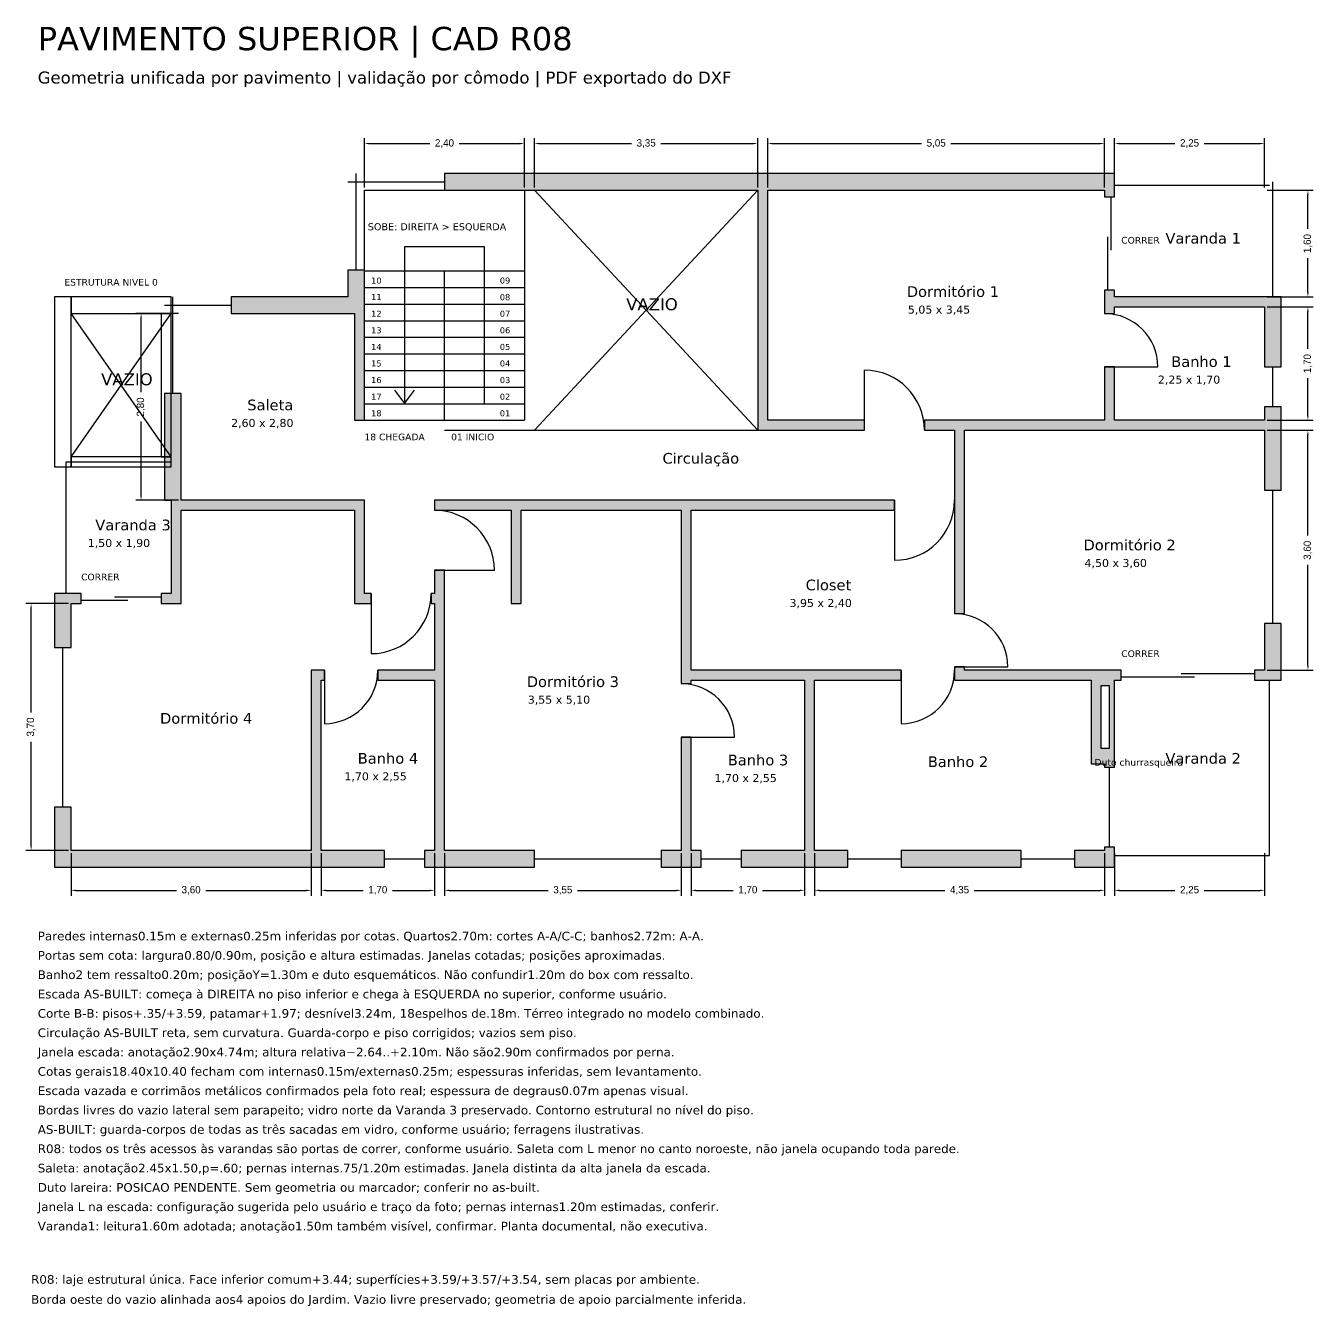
# Model space of a CAD drawing. Header units: metres. Extents: x -11 to 73, y -85 to 15.
# Drawn here: x -6.28 to 13.03, y -46.84 to -27.63 of the extents above; entities that cross this region are included whole.
import ezdxf

# ---------------------------------------------------------------- set-up
doc = ezdxf.new("R2010")
doc.units = ezdxf.units.M
for name, color, linetype in [('03_SUPERIOR$0$COTAS_FONTE', 3, 'Continuous'), ('03_SUPERIOR$0$ESCADA', 5, 'Continuous'), ('03_SUPERIOR$0$GUARDA_CORPO', 4, 'Continuous'), ('03_SUPERIOR$0$NOTAS', 7, 'Continuous'), ('03_SUPERIOR$0$PAREDES', 7, 'Continuous'), ('03_SUPERIOR$0$TEXTOS', 7, 'Continuous'), ('03_SUPERIOR$0$VAOS', 30, 'Continuous'), ('03_SUPERIOR$0$VAZIOS', 8, 'Continuous')]:
    doc.layers.add(name, color=color, linetype=linetype)
doc.styles.add('03_SUPERIOR$0$READABLE', font='DejaVuSans.ttf')
doc.dimstyles.new('03_SUPERIOR$0$Standard', dxfattribs={"dimtxt": 2.5, "dimasz": 2.5, "dimexe": 1.25, "dimexo": 0.625, "dimtad": 1, "dimtxsty": 'Standard', "dimcen": 2.5, "dimazin": 3, "dimtfac": 1, "dimtmove": 0, "dimatfit": 3, "dimarcsym": 0})

# ---------------------------------------------------------------- blocks, each defined once
blk = doc.blocks.new('03_SUPERIOR$0$_CLOSEDFILLED')
at = {"color": 0, "linetype": 'ByBlock'}
blk.add_solid([(-1, 0.16), (0, 0), (-1, -0.16)], dxfattribs=at)
blk = doc.blocks.new('*D52')
for p, q in [((0, -0.04), (0, -0.68)), ((3.55, -0.04), (3.55, -0.68)), ((0.07, -0.6), (1.555, -0.6)), ((1.995, -0.6), (3.48, -0.6))]:
    blk.add_line(p, q)
at = {"layer": 'Defpoints'}
for p in [(0, 0), (3.55, 0), (0, -0.6)]:
    blk.add_point(p, dxfattribs=at)
at = {"layer": '03_SUPERIOR$0$COTAS_FONTE', "xscale": 0.07, "yscale": 0.07, "rotation": 180}
blk.add_blockref('03_SUPERIOR$0$_CLOSEDFILLED', (0, -0.6), dxfattribs=at)
at = {"layer": '03_SUPERIOR$0$COTAS_FONTE', "xscale": 0.07, "yscale": 0.07}
blk.add_blockref('03_SUPERIOR$0$_CLOSEDFILLED', (3.55, -0.6), dxfattribs=at)
at = {"layer": '03_SUPERIOR$0$COTAS_FONTE', "insert": (1.775, -0.6), "char_height": 0.11, "attachment_point": 5}
blk.add_mtext('3,55', dxfattribs=at)
blk = doc.blocks.new('*D54')
for p, q in [((-1.85, -0.04), (-1.85, -0.68)), ((-0.15, -0.04), (-0.15, -0.68)), ((-1.78, -0.6), (-1.22, -0.6)), ((-0.78, -0.6), (-0.22, -0.6))]:
    blk.add_line(p, q)
at = {"layer": 'Defpoints'}
for p in [(-1.85, 0), (-0.15, 0), (-1.85, -0.6)]:
    blk.add_point(p, dxfattribs=at)
at = {"layer": '03_SUPERIOR$0$COTAS_FONTE', "xscale": 0.07, "yscale": 0.07, "rotation": 180}
blk.add_blockref('03_SUPERIOR$0$_CLOSEDFILLED', (-1.85, -0.6), dxfattribs=at)
at = {"layer": '03_SUPERIOR$0$COTAS_FONTE', "xscale": 0.07, "yscale": 0.07}
blk.add_blockref('03_SUPERIOR$0$_CLOSEDFILLED', (-0.15, -0.6), dxfattribs=at)
at = {"layer": '03_SUPERIOR$0$COTAS_FONTE', "insert": (-1, -0.6), "char_height": 0.11, "attachment_point": 5}
blk.add_mtext('1,70', dxfattribs=at)
blk = doc.blocks.new('*D55')
for p, q in [((3.7, -0.04), (3.7, -0.68)), ((5.4, -0.04), (5.4, -0.68)), ((3.77, -0.6), (4.33, -0.6)), ((4.77, -0.6), (5.33, -0.6))]:
    blk.add_line(p, q)
at = {"layer": 'Defpoints'}
for p in [(3.7, 0), (5.4, 0), (3.7, -0.6)]:
    blk.add_point(p, dxfattribs=at)
at = {"layer": '03_SUPERIOR$0$COTAS_FONTE', "xscale": 0.07, "yscale": 0.07, "rotation": 180}
blk.add_blockref('03_SUPERIOR$0$_CLOSEDFILLED', (3.7, -0.6), dxfattribs=at)
at = {"layer": '03_SUPERIOR$0$COTAS_FONTE', "xscale": 0.07, "yscale": 0.07}
blk.add_blockref('03_SUPERIOR$0$_CLOSEDFILLED', (5.4, -0.6), dxfattribs=at)
at = {"layer": '03_SUPERIOR$0$COTAS_FONTE', "insert": (4.55, -0.6), "char_height": 0.11, "attachment_point": 5}
blk.add_mtext('1,70', dxfattribs=at)
blk = doc.blocks.new('*D56')
for p, q in [((5.55, -0.04), (5.55, -0.68)), ((9.9, -0.04), (9.9, -0.68)), ((5.62, -0.6), (7.505, -0.6)), ((7.945, -0.6), (9.83, -0.6))]:
    blk.add_line(p, q)
at = {"layer": 'Defpoints'}
for p in [(5.55, 0), (9.9, 0), (5.55, -0.6)]:
    blk.add_point(p, dxfattribs=at)
at = {"layer": '03_SUPERIOR$0$COTAS_FONTE', "xscale": 0.07, "yscale": 0.07, "rotation": 180}
blk.add_blockref('03_SUPERIOR$0$_CLOSEDFILLED', (5.55, -0.6), dxfattribs=at)
at = {"layer": '03_SUPERIOR$0$COTAS_FONTE', "xscale": 0.07, "yscale": 0.07}
blk.add_blockref('03_SUPERIOR$0$_CLOSEDFILLED', (9.9, -0.6), dxfattribs=at)
at = {"layer": '03_SUPERIOR$0$COTAS_FONTE', "insert": (7.725, -0.6), "char_height": 0.11, "attachment_point": 5}
blk.add_mtext('4,35', dxfattribs=at)
blk = doc.blocks.new('*D57')
for p, q in [((-5.6, -0.04), (-5.6, -0.68)), ((-2, -0.04), (-2, -0.68)), ((-5.53, -0.6), (-4.02, -0.6)), ((-3.58, -0.6), (-2.07, -0.6))]:
    blk.add_line(p, q)
at = {"layer": 'Defpoints'}
for p in [(-5.6, 0), (-2, 0), (-5.6, -0.6)]:
    blk.add_point(p, dxfattribs=at)
at = {"layer": '03_SUPERIOR$0$COTAS_FONTE', "xscale": 0.07, "yscale": 0.07, "rotation": 180}
blk.add_blockref('03_SUPERIOR$0$_CLOSEDFILLED', (-5.6, -0.6), dxfattribs=at)
at = {"layer": '03_SUPERIOR$0$COTAS_FONTE', "xscale": 0.07, "yscale": 0.07}
blk.add_blockref('03_SUPERIOR$0$_CLOSEDFILLED', (-2, -0.6), dxfattribs=at)
at = {"layer": '03_SUPERIOR$0$COTAS_FONTE', "insert": (-3.8, -0.6), "char_height": 0.11, "attachment_point": 5}
blk.add_mtext('3,60', dxfattribs=at)
blk = doc.blocks.new('*D58')
for p, q in [((10.05, -0.04), (10.05, -0.68)), ((12.3, -0.04), (12.3, -0.68)), ((10.12, -0.6), (10.955, -0.6)), ((11.395, -0.6), (12.23, -0.6))]:
    blk.add_line(p, q)
at = {"layer": 'Defpoints'}
for p in [(10.05, 0), (12.3, 0), (10.05, -0.6)]:
    blk.add_point(p, dxfattribs=at)
at = {"layer": '03_SUPERIOR$0$COTAS_FONTE', "xscale": 0.07, "yscale": 0.07, "rotation": 180}
blk.add_blockref('03_SUPERIOR$0$_CLOSEDFILLED', (10.05, -0.6), dxfattribs=at)
at = {"layer": '03_SUPERIOR$0$COTAS_FONTE', "xscale": 0.07, "yscale": 0.07}
blk.add_blockref('03_SUPERIOR$0$_CLOSEDFILLED', (12.3, -0.6), dxfattribs=at)
at = {"layer": '03_SUPERIOR$0$COTAS_FONTE', "insert": (11.175, -0.6), "char_height": 0.11, "attachment_point": 5}
blk.add_mtext('2,25', dxfattribs=at)
blk = doc.blocks.new('*D59')
for p, q in [((4.85, 9.94), (4.85, 10.68)), ((9.9, 9.94), (9.9, 10.68)), ((4.92, 10.6), (7.155, 10.6)), ((7.595, 10.6), (9.83, 10.6))]:
    blk.add_line(p, q)
at = {"layer": 'Defpoints'}
for p in [(4.85, 10.6), (4.85, 9.9), (9.9, 9.9)]:
    blk.add_point(p, dxfattribs=at)
at = {"layer": '03_SUPERIOR$0$COTAS_FONTE', "xscale": 0.07, "yscale": 0.07, "rotation": 180}
blk.add_blockref('03_SUPERIOR$0$_CLOSEDFILLED', (4.85, 10.6), dxfattribs=at)
at = {"layer": '03_SUPERIOR$0$COTAS_FONTE', "xscale": 0.07, "yscale": 0.07}
blk.add_blockref('03_SUPERIOR$0$_CLOSEDFILLED', (9.9, 10.6), dxfattribs=at)
at = {"layer": '03_SUPERIOR$0$COTAS_FONTE', "insert": (7.375, 10.6), "char_height": 0.11, "attachment_point": 5}
blk.add_mtext('5,05', dxfattribs=at)
blk = doc.blocks.new('*D60')
for p, q in [((10.05, 9.94), (10.05, 10.68)), ((12.3, 9.94), (12.3, 10.68)), ((10.12, 10.6), (10.955, 10.6)), ((11.395, 10.6), (12.23, 10.6))]:
    blk.add_line(p, q)
at = {"layer": 'Defpoints'}
for p in [(10.05, 10.6), (10.05, 9.9), (12.3, 9.9)]:
    blk.add_point(p, dxfattribs=at)
at = {"layer": '03_SUPERIOR$0$COTAS_FONTE', "xscale": 0.07, "yscale": 0.07, "rotation": 180}
blk.add_blockref('03_SUPERIOR$0$_CLOSEDFILLED', (10.05, 10.6), dxfattribs=at)
at = {"layer": '03_SUPERIOR$0$COTAS_FONTE', "xscale": 0.07, "yscale": 0.07}
blk.add_blockref('03_SUPERIOR$0$_CLOSEDFILLED', (12.3, 10.6), dxfattribs=at)
at = {"layer": '03_SUPERIOR$0$COTAS_FONTE', "insert": (11.175, 10.6), "char_height": 0.11, "attachment_point": 5}
blk.add_mtext('2,25', dxfattribs=at)
blk = doc.blocks.new('*D61')
for p, q in [((-1.2, 9.94), (-1.2, 10.68)), ((1.2, 9.94), (1.2, 10.68)), ((-1.13, 10.6), (-0.22, 10.6)), ((0.22, 10.6), (1.13, 10.6))]:
    blk.add_line(p, q)
at = {"layer": 'Defpoints'}
for p in [(-1.2, 10.6), (-1.2, 9.9), (1.2, 9.9)]:
    blk.add_point(p, dxfattribs=at)
at = {"layer": '03_SUPERIOR$0$COTAS_FONTE', "xscale": 0.07, "yscale": 0.07, "rotation": 180}
blk.add_blockref('03_SUPERIOR$0$_CLOSEDFILLED', (-1.2, 10.6), dxfattribs=at)
at = {"layer": '03_SUPERIOR$0$COTAS_FONTE', "xscale": 0.07, "yscale": 0.07}
blk.add_blockref('03_SUPERIOR$0$_CLOSEDFILLED', (1.2, 10.6), dxfattribs=at)
at = {"layer": '03_SUPERIOR$0$COTAS_FONTE', "insert": (0, 10.6), "char_height": 0.11, "attachment_point": 5}
blk.add_mtext('2,40', dxfattribs=at)
blk = doc.blocks.new('*D62')
for p, q in [((1.35, 9.94), (1.35, 10.68)), ((4.7, 9.94), (4.7, 10.68)), ((1.42, 10.6), (2.805, 10.6)), ((3.245, 10.6), (4.63, 10.6))]:
    blk.add_line(p, q)
at = {"layer": 'Defpoints'}
for p in [(1.35, 10.6), (1.35, 9.9), (4.7, 9.9)]:
    blk.add_point(p, dxfattribs=at)
at = {"layer": '03_SUPERIOR$0$COTAS_FONTE', "xscale": 0.07, "yscale": 0.07, "rotation": 180}
blk.add_blockref('03_SUPERIOR$0$_CLOSEDFILLED', (1.35, 10.6), dxfattribs=at)
at = {"layer": '03_SUPERIOR$0$COTAS_FONTE', "xscale": 0.07, "yscale": 0.07}
blk.add_blockref('03_SUPERIOR$0$_CLOSEDFILLED', (4.7, 10.6), dxfattribs=at)
at = {"layer": '03_SUPERIOR$0$COTAS_FONTE', "insert": (3.025, 10.6), "char_height": 0.11, "attachment_point": 5}
blk.add_mtext('3,35', dxfattribs=at)
blk = doc.blocks.new('*D63')
for p, q in [((12.34, 6.3), (13.03, 6.3)), ((12.95, 4.72), (12.95, 6.23)), ((12.95, 2.77), (12.95, 4.28)), ((12.34, 2.7), (13.03, 2.7))]:
    blk.add_line(p, q)
at = {"layer": 'Defpoints'}
for p in [(12.3, 6.3), (12.3, 2.7), (12.95, 2.7)]:
    blk.add_point(p, dxfattribs=at)
at = {"layer": '03_SUPERIOR$0$COTAS_FONTE', "xscale": 0.07, "yscale": 0.07}
for p, rotation in [((12.95, 6.3), 90), ((12.95, 2.7), 270)]:
    blk.add_blockref('03_SUPERIOR$0$_CLOSEDFILLED', p, dxfattribs=dict(at, rotation=rotation))
at = {"layer": '03_SUPERIOR$0$COTAS_FONTE', "insert": (12.95, 4.5), "char_height": 0.11, "attachment_point": 5, "rotation": 90}
blk.add_mtext('3,60', dxfattribs=at)
blk = doc.blocks.new('*D64')
for p, q in [((12.34, 8.15), (13.03, 8.15)), ((12.95, 7.52), (12.95, 8.08)), ((12.95, 6.52), (12.95, 7.08)), ((12.34, 6.45), (13.03, 6.45))]:
    blk.add_line(p, q)
at = {"layer": 'Defpoints'}
for p in [(12.3, 8.15), (12.3, 6.45), (12.95, 6.45)]:
    blk.add_point(p, dxfattribs=at)
at = {"layer": '03_SUPERIOR$0$COTAS_FONTE', "xscale": 0.07, "yscale": 0.07}
for p, rotation in [((12.95, 8.15), 90), ((12.95, 6.45), 270)]:
    blk.add_blockref('03_SUPERIOR$0$_CLOSEDFILLED', p, dxfattribs=dict(at, rotation=rotation))
at = {"layer": '03_SUPERIOR$0$COTAS_FONTE', "insert": (12.95, 7.3), "char_height": 0.11, "attachment_point": 5, "rotation": 90}
blk.add_mtext('1,70', dxfattribs=at)
blk = doc.blocks.new('*D65')
for p, q in [((12.34, 9.9), (13.03, 9.9)), ((12.95, 9.32), (12.95, 9.83)), ((12.95, 8.37), (12.95, 8.88)), ((12.34, 8.3), (13.03, 8.3))]:
    blk.add_line(p, q)
at = {"layer": 'Defpoints'}
for p in [(12.3, 9.9), (12.3, 8.3), (12.95, 8.3)]:
    blk.add_point(p, dxfattribs=at)
at = {"layer": '03_SUPERIOR$0$COTAS_FONTE', "xscale": 0.07, "yscale": 0.07}
for p, rotation in [((12.95, 9.9), 90), ((12.95, 8.3), 270)]:
    blk.add_blockref('03_SUPERIOR$0$_CLOSEDFILLED', p, dxfattribs=dict(at, rotation=rotation))
at = {"layer": '03_SUPERIOR$0$COTAS_FONTE', "insert": (12.95, 9.1), "char_height": 0.11, "attachment_point": 5, "rotation": 90}
blk.add_mtext('1,60', dxfattribs=at)
blk = doc.blocks.new('*D66')
for p, q in [((-5.64, 3.7), (-6.28, 3.7)), ((-6.2, 2.07), (-6.2, 3.63)), ((-6.2, 0.07), (-6.2, 1.63)), ((-5.64, 0), (-6.28, 0))]:
    blk.add_line(p, q)
at = {"layer": 'Defpoints'}
for p in [(-5.6, 3.7), (-6.2, 0), (-5.6, 0)]:
    blk.add_point(p, dxfattribs=at)
at = {"layer": '03_SUPERIOR$0$COTAS_FONTE', "xscale": 0.07, "yscale": 0.07}
for p, rotation in [((-6.2, 3.7), 90), ((-6.2, 0), 270)]:
    blk.add_blockref('03_SUPERIOR$0$_CLOSEDFILLED', p, dxfattribs=dict(at, rotation=rotation))
at = {"layer": '03_SUPERIOR$0$COTAS_FONTE', "insert": (-6.2, 1.85), "char_height": 0.11, "attachment_point": 5, "rotation": 90}
blk.add_mtext('3,70', dxfattribs=at)
blk = doc.blocks.new('*D67')
for p, q in [((-3.99, 8.05), (-4.63, 8.05)), ((-4.55, 6.87), (-4.55, 7.98)), ((-4.55, 5.32), (-4.55, 6.43)), ((-3.99, 5.25), (-4.63, 5.25))]:
    blk.add_line(p, q)
at = {"layer": 'Defpoints'}
for p in [(-3.95, 8.05), (-4.55, 5.25), (-3.95, 5.25)]:
    blk.add_point(p, dxfattribs=at)
at = {"layer": '03_SUPERIOR$0$COTAS_FONTE', "xscale": 0.07, "yscale": 0.07}
for p, rotation in [((-4.55, 8.05), 90), ((-4.55, 5.25), 270)]:
    blk.add_blockref('03_SUPERIOR$0$_CLOSEDFILLED', p, dxfattribs=dict(at, rotation=rotation))
at = {"layer": '03_SUPERIOR$0$COTAS_FONTE', "insert": (-4.55, 6.65), "char_height": 0.11, "attachment_point": 5, "rotation": 90}
blk.add_mtext('2,80', dxfattribs=at)
blk = doc.blocks.new('03_SUPERIOR')
h = blk.add_hatch(color=8)
h.paths.add_polyline_path([(7.2, 6.45), (7.2, 6.3), (7.65, 6.3), (7.65, 3.55), (7.8, 3.55), (7.8, 6.3), (12.3, 6.3), (12.3, 5.4), (12.55, 5.4), (12.55, 6.65), (12.3, 6.65), (12.3, 6.45), (10.05, 6.45), (10.05, 7.25), (9.9, 7.25), (9.9, 6.45)])
h.paths.add_polyline_path([(-0.2, 3.7), (-0.15, 3.7), (-0.15, 2.7), (-1, 2.7), (-1, 2.55), (-0.15, 2.55), (-0.15, 0), (-0.3, 0), (-0.3, -0.25), (1.35, -0.25), (1.35, 0), (0, 0), (0, 4.2), (-0.15, 4.2), (-0.15, 3.85), (-0.2, 3.85)])
h.paths.add_polyline_path([(-0.9, -0.25), (-0.9, 0), (-1.85, 0), (-1.85, 2.55), (-1.8, 2.55), (-1.8, 2.7), (-2, 2.7), (-2, 0), (-5.6, 0), (-5.6, 0.65), (-5.85, 0.65), (-5.85, -0.25)])
h.paths.add_polyline_path([(6.05, -0.25), (6.05, 0), (5.55, 0), (5.55, 2.55), (6.85, 2.55), (6.85, 2.7), (3.7, 2.7), (3.7, 5.1), (6.75, 5.1), (6.75, 5.25), (-0.15, 5.25), (-0.15, 5.1), (1, 5.1), (1, 3.7), (1.15, 3.7), (1.15, 5.1), (3.55, 5.1), (3.55, 2.5), (3.7, 2.5), (3.7, 2.55), (5.4, 2.55), (5.4, 0), (4.45, 0), (4.45, -0.25)])
h.paths.add_polyline_path([(4.85, 9.9), (9.9, 9.9), (9.9, 9.8), (10.05, 9.8), (10.05, 10.15), (0, 10.15), (0, 9.9), (4.7, 9.9), (4.7, 6.3), (6.3, 6.3), (6.3, 6.45), (4.85, 6.45)])
h.paths.add_polyline_path([(7.8, 2.7), (7.8, 2.75), (7.65, 2.75), (7.65, 2.55), (9.7, 2.55), (9.7, 1.3), (9.9, 1.3), (9.9, 1.25), (10.05, 1.25), (10.05, 2.55), (10.15, 2.55), (10.15, 2.7)])
h.paths.add_polyline_path([(-5.85, 3.04), (-5.6, 3.04), (-5.6, 3.7), (-5.45, 3.7), (-5.45, 3.85), (-5.85, 3.85)])
h.paths.add_polyline_path([(8.65, -0.25), (8.65, 0), (6.85, 0), (6.85, -0.25)])
h.paths.add_polyline_path([(-3.2, 8.3), (-3.2, 8.05), (-1.35, 8.05), (-1.35, 6.45), (-1.2, 6.45), (-1.2, 8.7), (-1.45, 8.7), (-1.45, 8.3)])
h.paths.add_polyline_path([(3.7, 1.7), (3.55, 1.7), (3.55, 0), (3.25, 0), (3.25, -0.25), (3.85, -0.25), (3.85, 0), (3.7, 0)])
h.paths.add_polyline_path([(10.05, 8.3), (10.05, 8.4), (9.9, 8.4), (9.9, 8.05), (10.05, 8.05), (10.05, 8.15), (12.3, 8.15), (12.3, 7.25), (12.55, 7.25), (12.55, 8.3)])
h.paths.add_polyline_path([(9.45, -0.25), (10.05, -0.25), (10.05, 0.05), (9.9, 0.05), (9.9, 0), (9.45, 0)])
h.paths.add_polyline_path([(9.85, 1.53), (9.85, 2.47), (9.97, 2.47), (9.97, 1.53)], flags=0)
h.paths.add_polyline_path([(-3.95, 6.85), (-4.2, 6.85), (-4.2, 5.25), (-4.1, 5.25), (-4.1, 3.85), (-4.25, 3.85), (-4.25, 3.7), (-3.95, 3.7), (-3.95, 5.1), (-1.35, 5.1), (-1.35, 3.7), (-1.1, 3.7), (-1.1, 3.85), (-1.2, 3.85), (-1.2, 5.25), (-3.95, 5.25)])
h.paths.add_polyline_path([(12.55, 3.4), (12.3, 3.4), (12.3, 2.7), (12.15, 2.7), (12.15, 2.55), (12.55, 2.55)])
at = {"layer": '03_SUPERIOR$0$ESCADA'}
for p, q in [((-1.2, 8.69), (1.2, 8.69)), ((0, 6.45), (0, 8.69)), ((-1.2, 8.441), (1.2, 8.441)), ((-1.2, 8.192), (1.2, 8.192)), ((-1.2, 7.943), (1.2, 7.943)), ((-1.2, 7.694), (1.2, 7.694)), ((-1.2, 7.446), (1.2, 7.446)), ((-1.2, 7.197), (1.2, 7.197)), ((-1.2, 6.948), (1.2, 6.948)), ((-1.2, 6.699), (1.2, 6.699)), ((-1.2, 6.45), (1.2, 6.45))]:
    blk.add_line(p, q, dxfattribs=at)
for points in [[(-1.2, 6.45), (-1.2, 9.9), (1.2, 9.9), (1.2, 6.45)], [(0.6, 6.7), (0.6, 9.05), (-0.6, 9.05), (-0.6, 6.7)], [(-0.75, 6.9), (-0.6, 6.7), (-0.45, 6.9)]]:
    blk.add_lwpolyline(points, dxfattribs=at)
at = {"layer": '03_SUPERIOR$0$GUARDA_CORPO'}
for points in [[(10.05, 9.975), (12.375, 9.975)], [(12.425, 8.3), (12.425, 10.025)], [(0, 6.3), (4.7, 6.3)], [(-5.675, 3.85), (-5.675, 5.825)], [(-5.675, 5.825), (-4.1, 5.825)], [(12.375, -0.075), (12.375, 2.55)], [(10.05, -0.075), (12.375, -0.075)]]:
    blk.add_lwpolyline(points, dxfattribs=at)
at = {"layer": '03_SUPERIOR$0$PAREDES'}
for points in [[(4.85, 9.9), (9.9, 9.9), (9.9, 9.8), (10.05, 9.8), (10.05, 10.15), (0, 10.15), (0, 9.9), (4.7, 9.9), (4.7, 6.3), (6.3, 6.3), (6.3, 6.45), (4.85, 6.45)], [(-3.2, 8.3), (-3.2, 8.05), (-1.35, 8.05), (-1.35, 6.45), (-1.2, 6.45), (-1.2, 8.7), (-1.45, 8.7), (-1.45, 8.3)], [(10.05, 8.3), (10.05, 8.4), (9.9, 8.4), (9.9, 8.05), (10.05, 8.05), (10.05, 8.15), (12.3, 8.15), (12.3, 7.25), (12.55, 7.25), (12.55, 8.3)], [(7.2, 6.45), (7.2, 6.3), (7.65, 6.3), (7.65, 3.55), (7.8, 3.55), (7.8, 6.3), (12.3, 6.3), (12.3, 5.4), (12.55, 5.4), (12.55, 6.65), (12.3, 6.65), (12.3, 6.45), (10.05, 6.45), (10.05, 7.25), (9.9, 7.25), (9.9, 6.45)], [(-3.95, 6.85), (-4.2, 6.85), (-4.2, 5.25), (-4.1, 5.25), (-4.1, 3.85), (-4.25, 3.85), (-4.25, 3.7), (-3.95, 3.7), (-3.95, 5.1), (-1.35, 5.1), (-1.35, 3.7), (-1.1, 3.7), (-1.1, 3.85), (-1.2, 3.85), (-1.2, 5.25), (-3.95, 5.25)], [(6.05, -0.25), (6.05, 0), (5.55, 0), (5.55, 2.55), (6.85, 2.55), (6.85, 2.7), (3.7, 2.7), (3.7, 5.1), (6.75, 5.1), (6.75, 5.25), (-0.15, 5.25), (-0.15, 5.1), (1, 5.1), (1, 3.7), (1.15, 3.7), (1.15, 5.1), (3.55, 5.1), (3.55, 2.5), (3.7, 2.5), (3.7, 2.55), (5.4, 2.55), (5.4, 0), (4.45, 0), (4.45, -0.25)], [(-0.2, 3.7), (-0.15, 3.7), (-0.15, 2.7), (-1, 2.7), (-1, 2.55), (-0.15, 2.55), (-0.15, 0), (-0.3, 0), (-0.3, -0.25), (1.35, -0.25), (1.35, 0), (0, 0), (0, 4.2), (-0.15, 4.2), (-0.15, 3.85), (-0.2, 3.85)], [(-5.85, 3.04), (-5.6, 3.04), (-5.6, 3.7), (-5.45, 3.7), (-5.45, 3.85), (-5.85, 3.85)], [(12.55, 3.4), (12.3, 3.4), (12.3, 2.7), (12.15, 2.7), (12.15, 2.55), (12.55, 2.55)], [(7.8, 2.7), (7.8, 2.75), (7.65, 2.75), (7.65, 2.55), (9.7, 2.55), (9.7, 1.3), (9.9, 1.3), (9.9, 1.25), (10.05, 1.25), (10.05, 2.55), (10.15, 2.55), (10.15, 2.7)], [(-0.9, -0.25), (-0.9, 0), (-1.85, 0), (-1.85, 2.55), (-1.8, 2.55), (-1.8, 2.7), (-2, 2.7), (-2, 0), (-5.6, 0), (-5.6, 0.65), (-5.85, 0.65), (-5.85, -0.25)], [(9.85, 1.53), (9.85, 2.47), (9.97, 2.47), (9.97, 1.53)], [(3.7, 1.7), (3.55, 1.7), (3.55, 0), (3.25, 0), (3.25, -0.25), (3.85, -0.25), (3.85, 0), (3.7, 0)], [(8.65, -0.25), (8.65, 0), (6.85, 0), (6.85, -0.25)], [(9.45, -0.25), (10.05, -0.25), (10.05, 0.05), (9.9, 0.05), (9.9, 0), (9.45, 0)]]:
    blk.add_lwpolyline(points, close=True, dxfattribs=at)
at = {"layer": '03_SUPERIOR$0$VAOS'}
for p, q in [((-1.325, 8.7), (-1.325, 10.15)), ((-1.45, 10.025), (0, 10.025)), ((10, 9), (10, 9.8)), ((9.95, 8.4), (9.95, 9.2)), ((-4.2, 8.175), (-3.2, 8.175)), ((-4.075, 6.85), (-4.075, 8.3)), ((6.3, 6.3), (6.3, 7.2)), ((9.9, 7.25), (10.7, 7.25)), ((12.425, 6.65), (12.425, 7.25)), ((6.75, 5.25), (6.75, 4.35)), ((12.425, 3.4), (12.425, 5.4)), ((-0.15, 4.2), (0.75, 4.2)), ((-5.45, 3.75), (-4.75, 3.75)), ((-4.95, 3.8), (-4.25, 3.8)), ((-1.1, 3.85), (-1.1, 2.95)), ((-5.725, 0.65), (-5.725, 3.04)), ((7.65, 2.75), (8.45, 2.75)), ((-1.8, 2.7), (-1.8, 1.9)), ((6.85, 2.7), (6.85, 1.9)), ((10.15, 2.6), (11.25, 2.6)), ((11.05, 2.65), (12.15, 2.65)), ((3.55, 1.7), (4.35, 1.7)), ((9.975, 0.05), (9.975, 1.25)), ((-0.9, -0.125), (-0.3, -0.125)), ((1.35, -0.125), (3.25, -0.125)), ((3.85, -0.125), (4.45, -0.125)), ((6.05, -0.125), (6.85, -0.125)), ((8.65, -0.125), (9.45, -0.125))]:
    blk.add_line(p, q, dxfattribs=at)
for centre, radius, start, end in [((9.9, 7.25), 0.8, 0, 90), ((6.3, 6.3), 0.9, 0, 90), ((6.75, 5.25), 0.9, 270, 360), ((-0.15, 4.2), 0.9, 0, 90), ((-1.1, 3.85), 0.9, 270, 360), ((7.65, 2.75), 0.8, 0, 90), ((-1.8, 2.7), 0.8, 270, 360), ((6.85, 2.7), 0.8, 270, 360), ((3.55, 1.7), 0.8, 0, 90)]:
    blk.add_arc(centre, radius, start, end, dxfattribs=at)
at = {"layer": '03_SUPERIOR$0$VAZIOS'}
for p, q in [((1.35, 6.3), (4.7, 9.9)), ((4.7, 6.3), (1.35, 9.9)), ((-5.6, 5.9), (-4.1, 8.05)), ((-4.1, 5.9), (-5.6, 8.05))]:
    blk.add_line(p, q, dxfattribs=at)
for points in [[(-5.85, 5.75), (-5.6, 5.75), (-5.6, 8.3), (-5.85, 8.3)], [(-5.6, 8.05), (-4.1, 8.05), (-4.1, 8.3), (-5.6, 8.3)], [(-4.25, 5.9), (-4.1, 5.9), (-4.1, 8.05), (-4.25, 8.05)], [(-5.6, 5.75), (-4.1, 5.75), (-4.1, 5.9), (-5.6, 5.9)]]:
    blk.add_lwpolyline(points, close=True, dxfattribs=at)
at = {"layer": '03_SUPERIOR$0$COTAS_FONTE', "style": '03_SUPERIOR$0$READABLE'}
for s, p in [('5,05 x 3,45', (6.95, 8.05)), ('2,25 x 1,70', (10.7, 7)), ('2,60 x 2,80', (-3.2, 6.35)), ('1,50 x 1,90', (-5.35, 4.55)), ('4,50 x 3,60', (9.6, 4.25)), ('3,95 x 2,40', (5.175, 3.65)), ('3,55 x 5,10', (1.25, 2.2)), ('1,70 x 2,55', (-1.5, 1.05)), ('1,70 x 2,55', (4.05, 1.025))]:
    blk.add_text(s, height=0.12, dxfattribs=at).set_placement(p)
at = {"layer": '03_SUPERIOR$0$ESCADA', "style": '03_SUPERIOR$0$READABLE'}
for s, height, p in [('SOBE: DIREITA > ESQUERDA', 0.105, (-1.15, 9.3)), ('10', 0.09, (-1.1, 8.501)), ('09', 0.09, (0.83, 8.501)), ('11', 0.09, (-1.1, 8.252)), ('08', 0.09, (0.83, 8.252)), ('12', 0.09, (-1.1, 8.003)), ('07', 0.09, (0.83, 8.003)), ('13', 0.09, (-1.1, 7.754)), ('06', 0.09, (0.83, 7.754)), ('14', 0.09, (-1.1, 7.506)), ('05', 0.09, (0.83, 7.506)), ('15', 0.09, (-1.1, 7.257)), ('04', 0.09, (0.83, 7.257)), ('16', 0.09, (-1.1, 7.008)), ('03', 0.09, (0.83, 7.008)), ('17', 0.09, (-1.1, 6.759)), ('02', 0.09, (0.83, 6.759)), ('18', 0.09, (-1.1, 6.51)), ('01', 0.09, (0.83, 6.51)), ('18 CHEGADA', 0.1, (-1.2, 6.15)), ('01 INICIO', 0.1, (0.1, 6.15))]:
    blk.add_text(s, height=height, dxfattribs=at).set_placement(p)
at = {"layer": '03_SUPERIOR$0$NOTAS', "style": '03_SUPERIOR$0$READABLE'}
for s, height, p in [('CORRER', 0.1, (10.15, 9.1)), ('ESTRUTURA NIVEL 0', 0.1, (-5.7, 8.47)), ('CORRER', 0.1, (-5.45, 4.05)), ('CORRER', 0.1, (10.15, 2.9)), ('Duto churrasqueira', 0.1, (9.75, 1.27)), ('Paredes internas0.15m e externas0.25m inferidas por cotas. Quartos2.70m: cortes A-A/C-C; banhos2.72m: A-A.', 0.13, (-6.1, -1.35)), ('Portas sem cota: largura0.80/0.90m, posição e altura estimadas. Janelas cotadas; posições aproximadas.', 0.13, (-6.1, -1.64)), ('Banho2 tem ressalto0.20m; posiçãoY=1.30m e duto esquemáticos. Não confundir1.20m do box com ressalto.', 0.13, (-6.1, -1.93)), ('Escada AS-BUILT: começa à DIREITA no piso inferior e chega à ESQUERDA no superior, conforme usuário.', 0.13, (-6.1, -2.22)), ('Corte B-B: pisos+.35/+3.59, patamar+1.97; desnível3.24m, 18espelhos de.18m. Térreo integrado no modelo combinado.', 0.13, (-6.1, -2.51)), ('Circulação AS-BUILT reta, sem curvatura. Guarda-corpo e piso corrigidos; vazios sem piso.', 0.13, (-6.1, -2.8)), ('Janela escada: anotação2.90x4.74m; altura relativa−2.64..+2.10m. Não são2.90m confirmados por perna.', 0.13, (-6.1, -3.09)), ('Cotas gerais18.40x10.40 fecham com internas0.15m/externas0.25m; espessuras inferidas, sem levantamento.', 0.13, (-6.1, -3.38)), ('Escada vazada e corrimãos metálicos confirmados pela foto real; espessura de degraus0.07m apenas visual.', 0.13, (-6.1, -3.67)), ('Bordas livres do vazio lateral sem parapeito; vidro norte da Varanda 3 preservado. Contorno estrutural no nível do piso.', 0.13, (-6.1, -3.96)), ('AS-BUILT: guarda-corpos de todas as três sacadas em vidro, conforme usuário; ferragens ilustrativas.', 0.13, (-6.1, -4.25)), ('R08: todos os três acessos às varandas são portas de correr, conforme usuário. Saleta com L menor no canto noroeste, não janela ocupando toda parede.', 0.13, (-6.1, -4.54)), ('Saleta: anotação2.45x1.50,p=.60; pernas internas.75/1.20m estimadas. Janela distinta da alta janela da escada.', 0.13, (-6.1, -4.83)), ('Duto lareira: POSICAO PENDENTE. Sem geometria ou marcador; conferir no as-built.', 0.13, (-6.1, -5.12)), ('Janela L na escada: configuração sugerida pelo usuário e traço da foto; pernas internas1.20m estimadas, conferir.', 0.13, (-6.1, -5.41)), ('Varanda1: leitura1.60m adotada; anotação1.50m também visível, confirmar. Planta documental, não executiva.', 0.13, (-6.1, -5.7)), ('R08: laje estrutural única. Face inferior comum+3.44; superfícies+3.59/+3.57/+3.54, sem placas por ambiente.', 0.13, (-6.2, -6.5)), ('Borda oeste do vazio alinhada aos4 apoios do Jardim. Vazio livre preservado; geometria de apoio parcialmente inferida.', 0.13, (-6.2, -6.8))]:
    blk.add_text(s, height=height, dxfattribs=at).set_placement(p)
at = {"layer": '03_SUPERIOR$0$TEXTOS', "style": '03_SUPERIOR$0$READABLE'}
for s, height, p in [('PAVIMENTO SUPERIOR | CAD R08', 0.35, (-6.1, 12)), ('Geometria unificada por pavimento | validação por cômodo | PDF exportado do DXF', 0.18, (-6.1, 11.5)), ('Varanda 1', 0.16, (10.813, 9.1)), ('Dormitório 1', 0.16, (6.934, 8.3)), ('Banho 1', 0.16, (10.899, 7.25)), ('Saleta', 0.16, (-2.958, 6.6)), ('Circulação', 0.16, (3.27, 5.8)), ('Varanda 3', 0.16, (-5.237, 4.8)), ('Dormitório 2', 0.16, (9.584, 4.5)), ('Closet', 0.16, (5.417, 3.9)), ('Dormitório 3', 0.16, (1.234, 2.45)), ('Dormitório 4', 0.16, (-4.266, 1.9)), ('Banho 4', 0.16, (-1.301, 1.3)), ('Banho 3', 0.16, (4.249, 1.275)), ('Banho 2', 0.16, (7.249, 1.25)), ('Varanda 2', 0.16, (10.813, 1.3))]:
    blk.add_text(s, height=height, dxfattribs=at).set_placement(p)
at = {"layer": '03_SUPERIOR$0$VAZIOS', "style": '03_SUPERIOR$0$READABLE'}
for p in [(2.725, 8.1), (-5.15, 6.975)]:
    blk.add_text('VAZIO', height=0.18, dxfattribs=at).set_placement(p)
at = {"layer": '03_SUPERIOR$0$COTAS_FONTE'}
for base, p1, p2, text, picture, middle in [((-1.2, 10.6), (-1.2, 9.9), (1.2, 9.9), '2,40', '*D61', (0, 10.6)), ((1.35, 10.6), (1.35, 9.9), (4.7, 9.9), '3,35', '*D62', (3.025, 10.6)), ((4.85, 10.6), (4.85, 9.9), (9.9, 9.9), '5,05', '*D59', (7.375, 10.6)), ((10.05, 10.6), (10.05, 9.9), (12.3, 9.9), '2,25', '*D60', (11.175, 10.6)), ((-5.6, -0.6), (-5.6, 0), (-2, 0), '3,60', '*D57', (-3.8, -0.6)), ((-1.85, -0.6), (-1.85, 0), (-0.15, 0), '1,70', '*D54', (-1, -0.6)), ((0, -0.6), (0, 0), (3.55, 0), '3,55', '*D52', (1.775, -0.6)), ((3.7, -0.6), (3.7, 0), (5.4, 0), '1,70', '*D55', (4.55, -0.6)), ((5.55, -0.6), (5.55, 0), (9.9, 0), '4,35', '*D56', (7.725, -0.6)), ((10.05, -0.6), (10.05, 0), (12.3, 0), '2,25', '*D58', (11.175, -0.6))]:
    dim = blk.add_linear_dim(base=base, p1=p1, p2=p2, text=text, dimstyle='03_SUPERIOR$0$Standard', override={"dimscale": 1, "dimtxt": 0.11, "dimasz": 0.07, "dimexe": 0.08, "dimexo": 0.04, "dimgap": 0.05}, dxfattribs=at)
    dim.commit()
    dim.dimension.update_dxf_attribs({"geometry": picture, "text_midpoint": middle})
for base, p1, p2, text, picture, middle in [((12.95, 8.3), (12.3, 8.3), (12.3, 9.9), '1,60', '*D65', (12.95, 9.1)), ((12.95, 6.45), (12.3, 6.45), (12.3, 8.15), '1,70', '*D64', (12.95, 7.3)), ((-4.55, 5.25), (-3.95, 5.25), (-3.95, 8.05), '2,80', '*D67', (-4.55, 6.65)), ((12.95, 2.7), (12.3, 2.7), (12.3, 6.3), '3,60', '*D63', (12.95, 4.5)), ((-6.2, 0), (-5.6, 0), (-5.6, 3.7), '3,70', '*D66', (-6.2, 1.85))]:
    dim = blk.add_linear_dim(base=base, p1=p1, p2=p2, angle=90, text=text, dimstyle='03_SUPERIOR$0$Standard', override={"dimscale": 1, "dimtxt": 0.11, "dimasz": 0.07, "dimexe": 0.08, "dimexo": 0.04, "dimgap": 0.05}, dxfattribs=at)
    dim.commit()
    dim.dimension.update_dxf_attribs({"geometry": picture, "text_midpoint": middle})

msp = doc.modelspace()

# ---------------------------------------------------------------- block references
msp.add_blockref('03_SUPERIOR', (0, -40))

doc.saveas('drawing.dxf')
